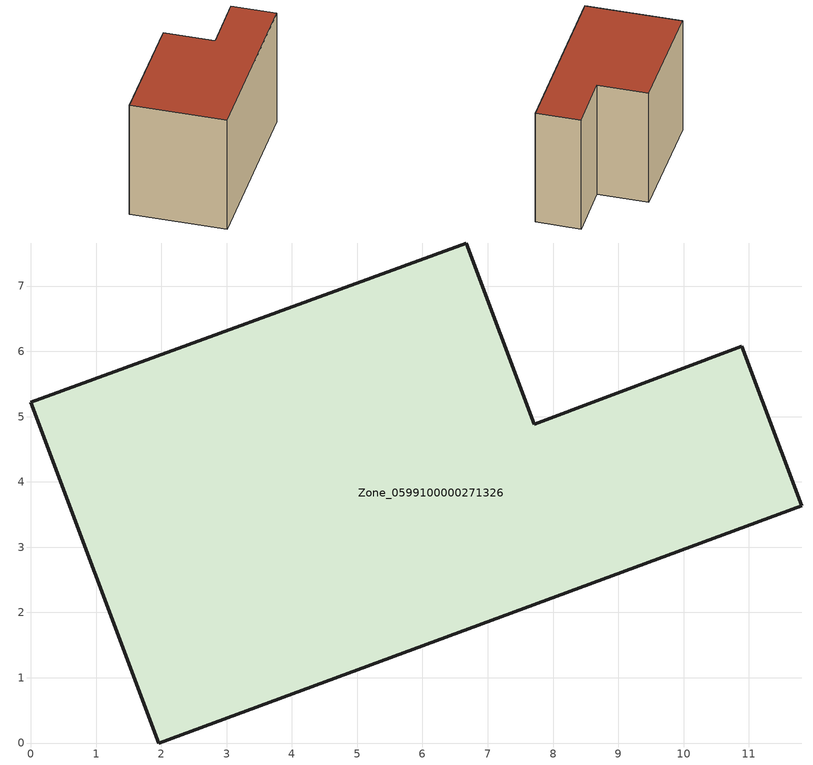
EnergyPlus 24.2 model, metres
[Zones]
Zone_0599100000271326
 floor ground (C_G): 1.96,0 0,5.22 6.67,7.66 7.71,4.88 10.89,6.08 11.81,3.63 z0
 wall outside (C_F): 1.96,0 11.81,3.63 10.89,6.08 7.71,4.88 6.67,7.66 0,5.22 1.96,0 z0:7.38
 roof outside (C_R): 0,5.22 1.96,0 11.81,3.63 10.89,6.08 7.71,4.88 6.67,7.66 z7.38
[BUILDING]
Pand.0599100000271326: North Axis=0; Terrain=City; Loads Convergence Tolerance Value=0.04; Temperature Convergence Tolerance Value=0.4; Solar Distribution=FullExterior; Maximum Number of Warmup Days=25; Minimum Number of Warmup Days=1
[Site:Location]
Rotterdam.The.Hague.AP_ZH_NLD Design_Conditions: Latitude=51.96; Longitude=4.45; Time Zone=1; Elevation=-4.5
[SITE:GROUNDTEMPERATURE:BUILDINGSURFACE]
18, 18, 18, 18, 18, 18, 18, 18, 18, 18, 18, 18
[MATERIAL] Thermal Absorptance=0.9; Solar Absorptance=0.7; Visible Absorptance=0.7
Name | Roughness | Thickness | Conductivity | Density | Specific Heat
G.TI.1946 | MediumSmooth | 0.15 | 1 | 540 | 1210
F.TI.1946 | Rough | 0.3 | 0.857143 | 1920 | 840
R.TI.1946 | MediumRough | 0.2 | 0.1 | 1500 | 1000
[CONSTRUCTION]
C_G: G.TI.1946
C_F: F.TI.1946
C_R: R.TI.1946
[ZONE]
Zone_0599100000271326: Type=1; Multiplier=1; Ceiling Height=Autocalculate; Volume=Autocalculate; Floor Area=autocalculate; Part of Total Floor Area=Yes
[ZONEINFILTRATION:DESIGNFLOWRATE]
Infil_Zone_0599100000271326: Zone or ZoneList or Space or SpaceList=Zone_0599100000271326; Schedule=AlwaysOn; Design Flow Rate Calculation Method=Flow/Area; Flow Rate per Floor Area=0.003; Constant Term Coefficient=1; Temperature Term Coefficient=0; Velocity Term Coefficient=0; Velocity Squared Term Coefficient=0
[HVACTEMPLATE:ZONE:IDEALLOADSAIRSYSTEM]
Zone_0599100000271326: Maximum Heating Supply Air Temperature=50; Minimum Cooling Supply Air Temperature=13; Maximum Heating Supply Air Humidity Ratio=0.0156; Minimum Cooling Supply Air Humidity Ratio=0.0077; Heating Limit=NoLimit; Cooling Limit=NoLimit; Dehumidification Control Type=ConstantSensibleHeatRatio; Cooling Sensible Heat Ratio=0.7; Dehumidification Setpoint=60; Humidification Control Type=None; Humidification Setpoint=30; Outdoor Air Method=None; Outdoor Air Flow Rate per Person=0.00944; Outdoor Air Flow Rate per Zone Floor Area=0; Outdoor Air Flow Rate per Zone=0; Demand Controlled Ventilation Type=None; Outdoor Air Economizer Type=NoEconomizer; Heat Recovery Type=None; Sensible Heat Recovery Effectiveness=0.7; Latent Heat Recovery Effectiveness=0.65
[ZONECONTROL:THERMOSTAT]
ThermostatControl_Zone_0599100000271326: Zone or ZoneList=Zone_0599100000271326; Control Type Schedule=DualSetpointControlType; Control 1=Thermostat_Zone_0599100000271326; Temperature Difference Between Cutout And Setpoint=0
[THERMOSTATSETPOINT:DUALSETPOINT]
Thermostat_Zone_0599100000271326: Heating Setpoint Temperature Schedule=HeatingSetpoint_Zone_0599100000271326; Cooling Setpoint Temperature Schedule=CoolingSetpoint_Zone_0599100000271326
[SCHEDULE:COMPACT]
HeatingSetpoint_Zone_0599100000271326: Through: 12/31, For: AllDays, Until: 24:00, 21
CoolingSetpoint_Zone_0599100000271326: Through: 12/31, For: AllDays, Until: 24:00, 24
DualSetpointControlType: Through: 12/31, For: AllDays, Until: 24:00, 4
AlwaysOn: Through: 12/31, For: AllDays, Until: 24:00, 1
